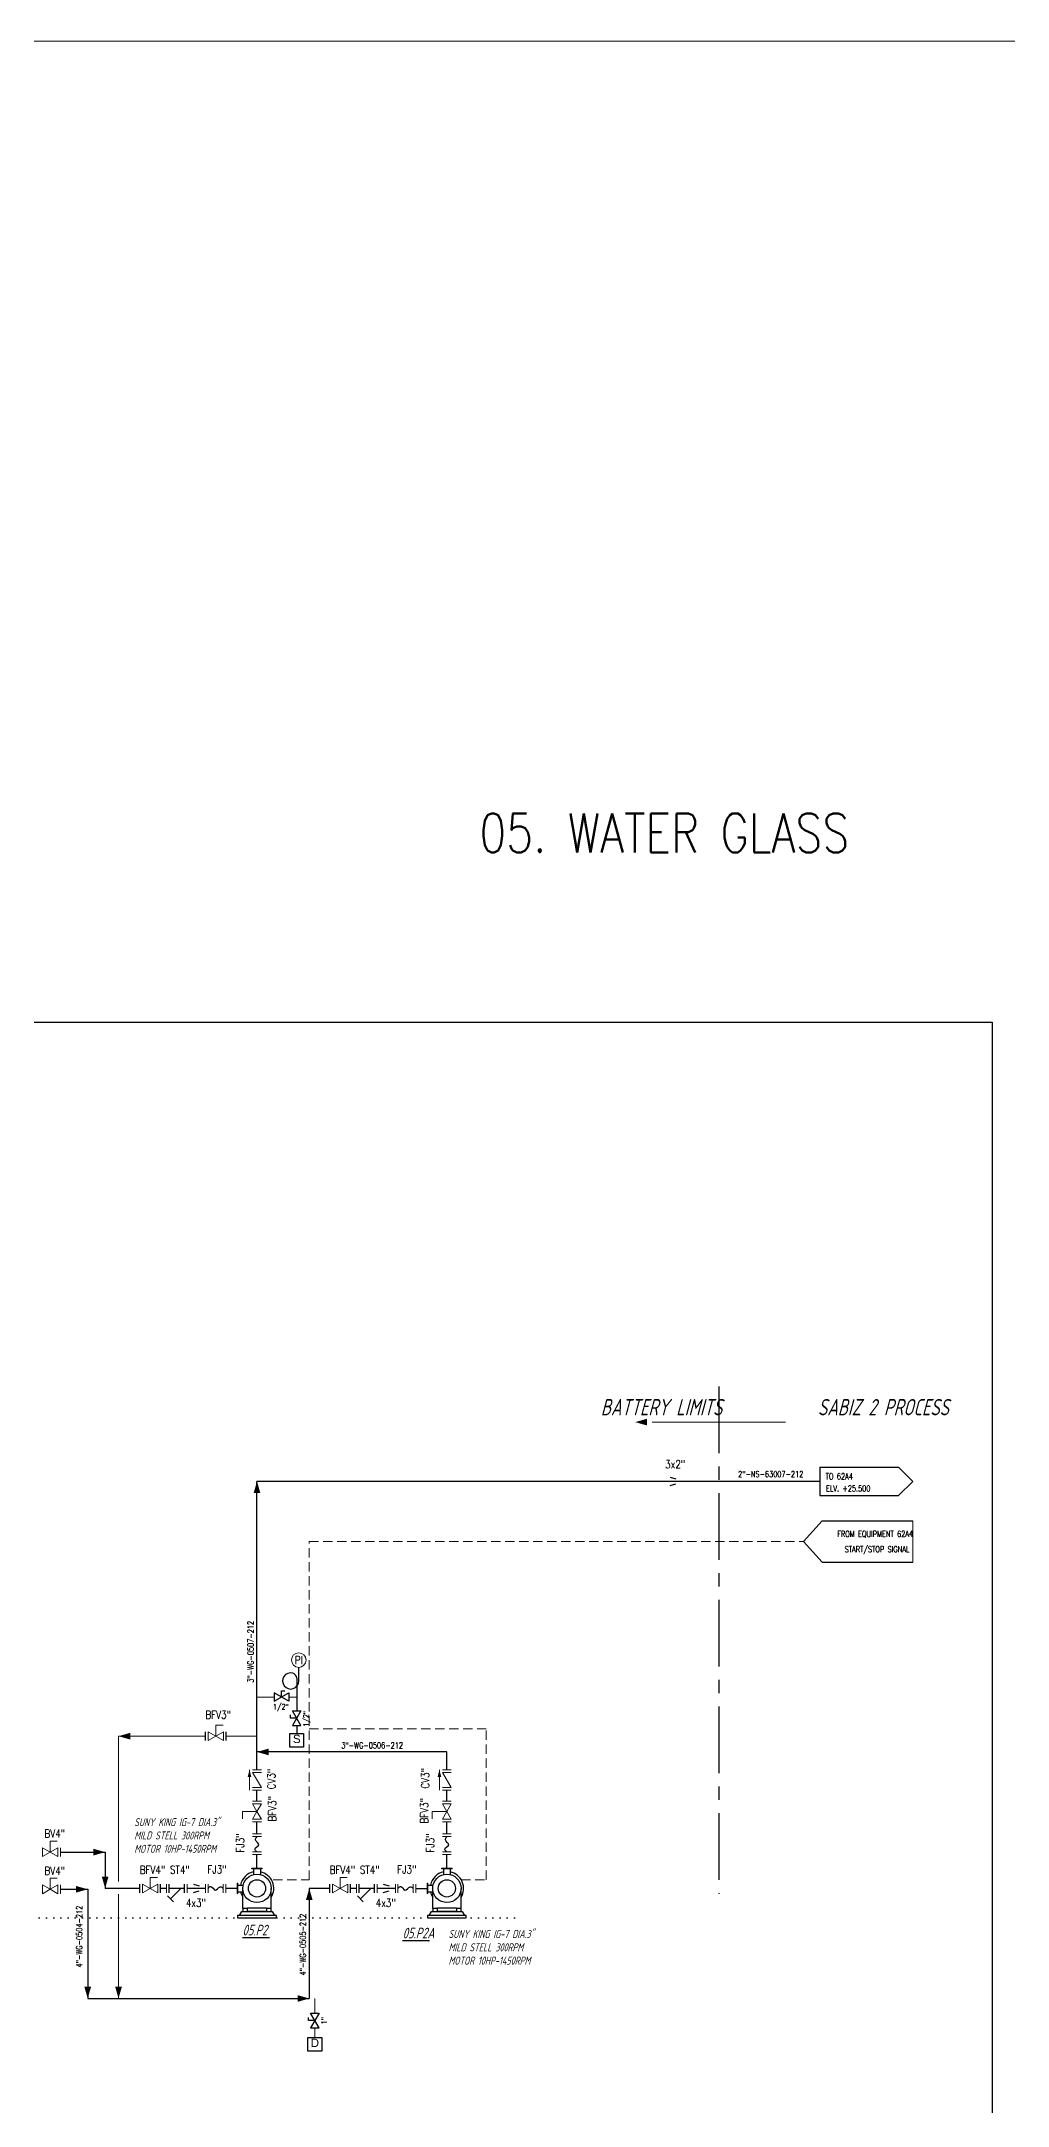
# Model space of a CAD drawing. Extents: x -29512 to 147477, y -5232 to 39709.
# Drawn here: x 140336.7 to 140517.9, y 10678.5 to 11065.4 of the extents above; entities that cross this region are included whole.
import ezdxf
from ezdxf.enums import TextEntityAlignment as Align

# ---------------------------------------------------------------- set-up
doc = ezdxf.new("R2010")
doc.units = 0
for name, pattern in [('CENTER', [2, 1.25, -0.25, 0.25, -0.25]), ('DOTTED', [0.25, 0, -0.25]), ('HIDDEN', [0.375, 0.25, -0.125])]:
    doc.linetypes.add(name, pattern=pattern)
doc.layers.get('0').update_dxf_attribs({"linetype": 'CONTINUOUS'})
doc.layers.get('DEFPOINTS').update_dxf_attribs({"linetype": 'CONTINUOUS'})
for name, color, linetype, lineweight in [('DIMENSI', 20, 'CONTINUOUS', 9), ('FITTING', 7, 'CONTINUOUS', 13), ('TAG', 140, 'CONTINUOUS', 13)]:
    doc.layers.add(name, color=color, linetype=linetype, lineweight=lineweight)
for name, color, linetype in [('DIMENSION', 3, 'CONTINUOUS'), ('HATCH', 4, 'CONTINUOUS'), ('NUVOLA', 6, 'CONTINUOUS'), ('P-707D', 7, 'CONTINUOUS'), ('RED', 1, 'CONTINUOUS'), ('S', 7, 'CONTINUOUS')]:
    doc.layers.add(name, color=color, linetype=linetype)
doc.styles.add('A3', font='arial.ttf', dxfattribs={"height": 0.3})
doc.styles.add('Romans100', font='romans.shx', dxfattribs={"width": 0.8, "height": 200})
doc.styles.add('S', font='ITALIC', dxfattribs={"height": 6})
doc.styles.add('S25', font='SIMPLEX', dxfattribs={"width": 0.8, "height": 0.25})
doc.styles.add('S3', font='SIMPLEX', dxfattribs={"width": 0.9, "height": 0.3})
doc.styles.add('S35S', font='SIMPLEX', dxfattribs={"width": 0.5, "height": 0.35})
doc.styles.add('STYLE4', font='isocp.shx', dxfattribs={"width": 0.8, "oblique": 15, "height": 2})

# ---------------------------------------------------------------- blocks, each defined once
blk = doc.blocks.new('PRESA', base_point=(1.75, 0.1))
for p, q in [((1.5, 0.1), (1.5, 0.6)), ((1.5, 0.6), (2, 0.6)), ((2, 0.1), (1.5, 0.1)), ((2, 0.6), (2, 0.1))]:
    blk.add_line(p, q)
at = {"style": 'S', "width": 1.2}
blk.add_attdef('1', text='', height=0.3, dxfattribs=at).set_placement((1.75, 0.2), align=Align.CENTER)
blk = doc.blocks.new('FRECC2', base_point=(19.5, 44))
at = {"layer": 'RED'}
blk.add_solid([(19.5, 44), (19.85, 44.1), (19.85, 43.9)], dxfattribs=at)
blk = doc.blocks.new('LOSAN', base_point=(47, 38))
for p, q in [((47, 38.7), (50.9, 38.7)), ((47, 37.3), (50.9, 37.3))]:
    blk.add_line(p, q)
at = {"layer": 'S'}
for tag, p, height, style, width in [('3', (47.1, 38.1), 0.35, 'S35S', 0.5), ('4', (47.1, 37.5), 0.35, 'S35S', 0.5), ('1', (47.1, 38.1), 0.3, 'S3', 0.9), ('2', (47.1, 37.5), 0.3, 'S3', 0.9)]:
    blk.add_attdef(tag, p, '', height=height, dxfattribs=dict(at, style=style, width=width))

msp = doc.modelspace()

# ---------------------------------------------------------------- linework, layer by layer
for p, q in [((140482.6592, 10798.1677), (140482.6592, 10792.8711)), ((140497.4141, 10798.1677), (140500.0624, 10795.5194)), ((140500.0624, 10795.5194), (140497.4141, 10792.8711)), ((140381.7229, 10756.2741), (140382.313, 10756.2741)), ((140381.7229, 10755.0938), (140381.7229, 10756.2741)), ((140380.346, 10755.8807), (140380.346, 10754.307)), ((140383.0998, 10754.307), (140380.346, 10755.8807)), ((140380.346, 10754.307), (140383.0998, 10755.8807)), ((140383.0998, 10755.8807), (140383.0998, 10754.307)), ((140383.7709, 10752.5342), (140385.3445, 10752.5342)), ((140385.3445, 10752.5342), (140383.7709, 10749.7804)), ((140385.3445, 10749.7804), (140383.7709, 10752.5342)), ((140383.3775, 10751.1573), (140383.3775, 10751.7474)), ((140384.5577, 10751.1573), (140383.3775, 10751.1573)), ((140383.7709, 10749.7804), (140385.3445, 10749.7804)), ((140386.7835, 10694.481), (140386.7835, 10695.0711)), ((140387.9637, 10694.481), (140386.7835, 10694.481)), ((140387.1769, 10695.8579), (140388.7505, 10695.8579)), ((140388.7505, 10695.8579), (140387.1769, 10693.104)), ((140388.7505, 10693.104), (140387.1769, 10695.8579)), ((140387.1769, 10693.104), (140388.7505, 10693.104))]:
    msp.add_line(p, q)
at = {"color": 7}
for p, q in [((140367.491, 10746.939), (140367.491, 10748.5876)), ((140371.3357, 10746.939), (140371.3357, 10748.5876)), ((140355.1776, 10718.412), (140355.1776, 10720.0606)), ((140359.0223, 10718.412), (140359.0223, 10720.0606)), ((140361.4417, 10716.7346), (140360.3315, 10717.8449)), ((140360.6635, 10718.412), (140360.6635, 10720.0606)), ((140363.5189, 10719.2363), (140360.6635, 10719.2363)), ((140362.8493, 10719.2363), (140360.8866, 10717.2897)), ((140363.5189, 10718.412), (140363.5189, 10720.0606)), ((140390.7821, 10718.412), (140390.7821, 10720.0606)), ((140394.6268, 10718.412), (140394.6268, 10720.0606)), ((140397.0462, 10716.7346), (140395.936, 10717.8449)), ((140396.268, 10718.412), (140396.268, 10720.0606)), ((140399.1234, 10719.2363), (140396.268, 10719.2363)), ((140398.4538, 10719.2363), (140396.4911, 10717.2897)), ((140399.1234, 10718.412), (140399.1234, 10720.0606))]:
    msp.add_line(p, q, dxfattribs=at)
at = {"color": 7, "lineweight": 20}
for p, q in [((140370.7443, 10749.8331), (140369.4133, 10749.8331)), ((140369.4133, 10747.7633), (140369.4133, 10749.8331)), ((140377.1138, 10733.6336), (140374.383, 10733.6336)), ((140374.383, 10732.3027), (140374.383, 10733.6336)), ((140412.7183, 10733.6336), (140409.9875, 10733.6336)), ((140409.9875, 10732.3027), (140409.9875, 10733.6336)), ((140339.6743, 10728.0978), (140338.3434, 10728.0978)), ((140338.3434, 10726.028), (140338.3434, 10728.0978)), ((140339.6743, 10721.1388), (140338.3434, 10721.1388)), ((140338.3434, 10719.069), (140338.3434, 10721.1388)), ((140358.4309, 10721.3062), (140357.1, 10721.3062)), ((140357.1, 10719.2363), (140357.1, 10721.3062)), ((140394.0354, 10721.3062), (140392.7045, 10721.3062)), ((140392.7045, 10719.2363), (140392.7045, 10721.3062))]:
    msp.add_line(p, q, dxfattribs=at)
msp.add_circle((140384.9396, 10762.0183), 1.3668, dxfattribs=at)
for points in [[(140377.1138, 10726.0833), (140376.7343, 10726.6134), (140377.4665, 10727.3886), (140376.8256, 10728.3686), (140377.1138, 10728.9388)], [(140412.7183, 10726.0833), (140412.3388, 10726.6134), (140413.071, 10727.3886), (140412.4301, 10728.3686), (140412.7183, 10728.9388)], [(140367.9475, 10719.2363), (140368.4776, 10719.6159), (140369.2528, 10718.8836), (140370.2328, 10719.5245), (140370.803, 10719.2363)], [(140403.552, 10719.2363), (140404.0821, 10719.6159), (140404.8573, 10718.8836), (140405.8373, 10719.5245), (140406.4075, 10719.2363)]]:
    msp.add_spline(points, degree=3)
at = {"layer": 'DIMENSI', "color": 0, "linetype": 'ByBlock', "lineweight": 9}
for points in [[(140376.1481, 10723.0274), (140378.0795, 10723.0274)], [(140376.1481, 10722.8809), (140378.0795, 10722.8809)], [(140411.7526, 10723.0274), (140413.684, 10723.0274)], [(140411.7526, 10722.8809), (140413.684, 10722.8809)], [(140373.3995, 10718.2706), (140373.3995, 10720.202)], [(140373.546, 10718.2706), (140373.546, 10720.202)], [(140409.004, 10718.2706), (140409.004, 10720.202)], [(140409.1505, 10718.2706), (140409.1505, 10720.202)]]:
    msp.add_lwpolyline(points, close=True, dxfattribs=at)
at = {"layer": 'DIMENSION', "color": 0, "linetype": 'ByBlock', "ltscale": 0.5}
for p, q in [((140483.0789, 10788.1077), (140479.5894, 10784.245)), ((140483.0789, 10788.1077), (140500.0624, 10788.1077)), ((140479.5894, 10784.245), (140483.0789, 10780.3823)), ((140483.0789, 10780.3823), (140500.0624, 10780.3823)), ((140384.5577, 10755.0938), (140384.5577, 10752.5342)), ((140384.5577, 10749.7804), (140384.5577, 10748.2588)), ((140378.0795, 10722.8809), (140378.0795, 10723.0274)), ((140413.684, 10722.8809), (140413.684, 10723.0274))]:
    msp.add_line(p, q, dxfattribs=at)
at = {"layer": 'DIMENSION', "color": 4, "linetype": 'HIDDEN', "lineweight": 13, "ltscale": 7}
for p, q in [((140386.9026, 10720.8596), (140386.9026, 10784.245)), ((140386.9026, 10784.245), (140479.5894, 10784.245)), ((140386.9026, 10749.1662), (140420.0779, 10749.1662)), ((140420.0779, 10720.8596), (140420.0779, 10749.1662)), ((140380.1512, 10720.8596), (140386.9026, 10720.8596)), ((140415.405, 10720.8596), (140420.0779, 10720.8596))]:
    msp.add_line(p, q, dxfattribs=at)
at = {"layer": 'DIMENSION', "color": 0, "linetype": 'ByBlock', "lineweight": 15, "ltscale": 0.5}
for p, q in [((140377.1138, 10755.0938), (140380.346, 10755.0938)), ((140383.0998, 10755.0938), (140384.5577, 10755.0938)), ((140387.9637, 10698.6019), (140387.9637, 10695.8579)), ((140387.9637, 10693.104), (140387.9637, 10691.2891))]:
    msp.add_line(p, q, dxfattribs=at)
at = {"layer": 'DIMENSION', "color": 1}
for p, q in [((140374.3908, 10710.0276), (140379.45, 10710.0276)), ((140404.4173, 10709.469), (140409.4764, 10709.469))]:
    msp.add_line(p, q, dxfattribs=at)
at = {"layer": 'DIMENSION', "color": 6, "linetype": 'ByBlock', "ltscale": 0.5}
msp.add_lwpolyline([(140514.9515, 10616.5954), (140113.1843, 10616.5954), (140113.1843, 10881.5678), (140514.9515, 10881.5678)], close=True, dxfattribs=at)
at = {"layer": 'DIMENSION', "color": 0, "linetype": 'ByBlock', "ltscale": 0.5}
for points in [[(140376.4784, 10722.3143, 0.29941233), (140374.0358, 10719.8717)], [(140379.779, 10717.5705, 0.52247313), (140377.7492, 10722.3143)], [(140412.0829, 10722.3143, 0.29941233), (140409.6403, 10719.8717)], [(140415.3834, 10717.5705, 0.52247313), (140413.3537, 10722.3143)], [(140374.0358, 10718.6009, 0.08899884), (140374.4486, 10717.5705)], [(140409.6403, 10718.6009, 0.08899884), (140410.0531, 10717.5705)]]:
    msp.add_lwpolyline(points, format="xyb", dxfattribs=at)
for points in [[(140376.1481, 10722.8809), (140376.1481, 10723.0274)], [(140376.4784, 10722.8809), (140376.4784, 10721.8246)], [(140377.7492, 10722.8809), (140377.7492, 10721.8246)], [(140411.7526, 10722.8809), (140411.7526, 10723.0274)], [(140412.0829, 10722.8809), (140412.0829, 10721.8246)], [(140413.3537, 10722.8809), (140413.3537, 10721.8246)], [(140373.3995, 10720.202), (140373.546, 10720.202)], [(140373.546, 10718.2706), (140373.3995, 10718.2706)], [(140373.546, 10719.8717), (140374.5255, 10719.8717)], [(140373.546, 10718.6009), (140374.5255, 10718.6009)], [(140374.4486, 10715.4416), (140374.4486, 10719.2363)], [(140379.779, 10715.4416), (140379.779, 10719.2363)], [(140409.004, 10720.202), (140409.1505, 10720.202)], [(140409.1505, 10718.2706), (140409.004, 10718.2706)], [(140409.1505, 10719.8717), (140410.13, 10719.8717)], [(140409.1505, 10718.6009), (140410.13, 10718.6009)], [(140410.0531, 10715.4416), (140410.0531, 10719.2363)], [(140415.3834, 10715.4416), (140415.3834, 10719.2363)], [(140373.8198, 10714.1315), (140374.2428, 10714.9317), (140379.9848, 10714.9317), (140380.4078, 10714.1315)], [(140375.3388, 10715.4416), (140374.4486, 10715.4416), (140374.4486, 10714.9317), (140379.779, 10714.9317), (140379.779, 10715.4416), (140378.8888, 10715.4416)], [(140409.4243, 10714.1315), (140409.8473, 10714.9317), (140415.5893, 10714.9317), (140416.0123, 10714.1315)], [(140410.9433, 10715.4416), (140410.0531, 10715.4416), (140410.0531, 10714.9317), (140415.3834, 10714.9317), (140415.3834, 10715.4416), (140414.4933, 10715.4416)]]:
    msp.add_lwpolyline(points, dxfattribs=at)
for points in [[(140373.4781, 10713.7114), (140380.7495, 10713.7114), (140380.7495, 10714.1315), (140373.4781, 10714.1315)], [(140375.3388, 10715.5646), (140378.8888, 10715.5646), (140378.8888, 10714.9317), (140375.3388, 10714.9317)], [(140409.0826, 10713.7114), (140416.354, 10713.7114), (140416.354, 10714.1315), (140409.0826, 10714.1315)], [(140410.9433, 10715.5646), (140414.4933, 10715.5646), (140414.4933, 10714.9317), (140410.9433, 10714.9317)]]:
    msp.add_lwpolyline(points, close=True, dxfattribs=at)
for centre, radius in [((140377.1138, 10719.2363), 2.6652), ((140412.7183, 10719.2363), 2.6652), ((140377.1138, 10719.2363), 1.613), ((140412.7183, 10719.2363), 1.613)]:
    msp.add_circle(centre, radius, dxfattribs=at)
at = {"layer": 'FITTING', "color": 3, "linetype": 'CENTER', "lineweight": 30, "ltscale": 10}
msp.add_line((140463.6887, 10813.3204), (140463.6887, 10718.2398), dxfattribs=at)
at = {"layer": 'FITTING', "color": 6, "linetype": 'CENTER', "ltscale": 10}
msp.add_line((140463.6887, 10806.6241), (140450.2252, 10806.6241), dxfattribs=at)
at = {"layer": 'FITTING', "color": 3, "linetype": 'CENTER', "ltscale": 10}
msp.add_line((140463.6887, 10806.6241), (140477.1521, 10806.6241), dxfattribs=at)
at = {"layer": 'FITTING', "linetype": 'ByBlock', "ltscale": 0.5}
for p, q in [((140500.0624, 10780.3823), (140500.0624, 10788.1077)), ((140351.1535, 10747.7633), (140351.1535, 10720.525)), ((140367.491, 10747.7633), (140351.1535, 10747.7633)), ((140377.1138, 10747.7633), (140371.3357, 10747.7633)), ((140351.1535, 10718.1774), (140351.1535, 10698.6019))]:
    msp.add_line(p, q, dxfattribs=at)
at = {"layer": 'FITTING', "lineweight": 20}
for p, q in [((140375.7143, 10741.4793), (140375.7143, 10737.6349)), ((140377.9381, 10741.4797), (140376.2895, 10741.4797)), ((140411.3188, 10741.4793), (140411.3188, 10737.6349)), ((140413.5426, 10741.4797), (140411.894, 10741.4797)), ((140377.9381, 10737.6349), (140376.2895, 10737.6349)), ((140377.9381, 10737.6349), (140376.2895, 10737.6349)), ((140413.5426, 10737.6349), (140411.894, 10737.6349)), ((140413.5426, 10737.6349), (140411.894, 10737.6349)), ((140376.2895, 10735.5559), (140377.9381, 10735.5559)), ((140411.894, 10735.5559), (140413.5426, 10735.5559)), ((140376.2895, 10731.7112), (140377.9381, 10731.7112)), ((140411.894, 10731.7112), (140413.5426, 10731.7112)), ((140340.2657, 10725.2037), (140340.2657, 10726.8523)), ((140340.2657, 10718.2447), (140340.2657, 10719.8933)), ((140360.1689, 10718.412), (140360.1689, 10720.0606)), ((140364.0136, 10718.412), (140364.0136, 10720.0606)), ((140395.7734, 10718.412), (140395.7734, 10720.0606)), ((140399.6181, 10718.412), (140399.6181, 10720.0606))]:
    msp.add_line(p, q, dxfattribs=at)
at = {"layer": 'FITTING'}
for p, q in [((140376.2895, 10729.4334), (140377.9381, 10729.4334)), ((140376.2895, 10728.9388), (140377.9381, 10728.9388)), ((140411.894, 10729.4334), (140413.5426, 10729.4334)), ((140411.894, 10728.9388), (140413.5426, 10728.9388)), ((140376.2895, 10726.0833), (140377.9381, 10726.0833)), ((140376.2895, 10725.5887), (140377.9381, 10725.5887)), ((140411.894, 10726.0833), (140413.5426, 10726.0833)), ((140411.894, 10725.5887), (140413.5426, 10725.5887)), ((140367.4529, 10720.0606), (140367.4529, 10718.412)), ((140367.9475, 10720.0606), (140367.9475, 10718.412)), ((140370.803, 10720.0606), (140370.803, 10718.412)), ((140371.2976, 10720.0606), (140371.2976, 10718.412)), ((140403.0574, 10720.0606), (140403.0574, 10718.412)), ((140403.552, 10720.0606), (140403.552, 10718.412)), ((140406.4075, 10720.0606), (140406.4075, 10718.412)), ((140406.9021, 10720.0606), (140406.9021, 10718.412))]:
    msp.add_line(p, q, dxfattribs=at)
at = {"layer": 'FITTING', "linetype": 'ByBlock', "ltscale": 0.5}
msp.add_lwpolyline([(138197.527, 11065.4116), (142765.3225, 11065.4116), (142765.3225, 9833.6398), (138197.527, 9833.6398)], close=True, dxfattribs=at)
at = {"layer": 'FITTING', "lineweight": 20}
for points in [[(140369.4133, 10747.7633), (140367.9856, 10746.939), (140367.9856, 10748.5876)], [(140369.4133, 10747.7633), (140370.8411, 10746.939), (140370.8411, 10748.5876)], [(140377.1138, 10733.6336), (140376.2895, 10735.0613), (140377.9381, 10735.0613)], [(140377.1138, 10733.6336), (140376.2895, 10732.2058), (140377.9381, 10732.2058)], [(140412.7183, 10733.6336), (140411.894, 10735.0613), (140413.5426, 10735.0613)], [(140412.7183, 10733.6336), (140411.894, 10732.2058), (140413.5426, 10732.2058)], [(140338.3434, 10726.028), (140336.9157, 10725.2037), (140336.9157, 10726.8523)], [(140338.3434, 10726.028), (140339.7711, 10725.2037), (140339.7711, 10726.8523)], [(140338.3434, 10719.069), (140336.9157, 10718.2447), (140336.9157, 10719.8933)], [(140338.3434, 10719.069), (140339.7711, 10718.2447), (140339.7711, 10719.8933)], [(140357.1, 10719.2363), (140355.6723, 10718.412), (140355.6723, 10720.0606)], [(140357.1, 10719.2363), (140358.5277, 10718.412), (140358.5277, 10720.0606)], [(140392.7045, 10719.2363), (140391.2767, 10718.412), (140391.2767, 10720.0606)], [(140392.7045, 10719.2363), (140394.1322, 10718.412), (140394.1322, 10720.0606)]]:
    msp.add_lwpolyline(points, close=True, dxfattribs=at)
for points in [[(140376.2895, 10740.985), (140377.9381, 10740.985), (140376.2895, 10740.985), (140377.9381, 10738.1296), (140376.2895, 10738.1296)], [(140411.894, 10740.985), (140413.5426, 10740.985), (140411.894, 10740.985), (140413.5426, 10738.1296), (140411.894, 10738.1296)]]:
    msp.add_lwpolyline(points, dxfattribs=at)
for points in [[(140376.0515, 10740.1332), (140375.7143, 10741.4793), (140375.378, 10740.133)], [(140411.656, 10740.1332), (140411.3188, 10741.4793), (140410.9825, 10740.133)]]:
    msp.add_solid(points, dxfattribs=at)
at = {"layer": 'HATCH', "color": 7}
for p, q in [((140384.9396, 10758.1183), (140384.9396, 10760.6514)), ((140384.5577, 10758.6147), (140384.5577, 10755.0938))]:
    msp.add_line(p, q, dxfattribs=at)
at = {"layer": 'HATCH', "color": 7, "linetype": 'DOTTED', "ltscale": 5}
msp.add_line((140425.4004, 10713.7114), (140267.4683, 10713.7114), dxfattribs=at)
at = {"layer": 'HATCH', "color": 7}
for centre, radius, start, end in [((140383.4261, 10758.1183), 1.5135, 75.15061, 360), ((140383.5577, 10758.6147), 1, 360, 75.15061)]:
    msp.add_arc(centre, radius, start, end, dxfattribs=at)
at = {"layer": 'NUVOLA', "color": 13}
msp.add_solid([(140377.1138, 10795.5194), (140377.4285, 10794.4179), (140376.7991, 10794.4179)], dxfattribs=at)
at = {"layer": 'P-707D', "color": 1, "lineweight": 25}
for p, q in [((140377.1138, 10741.4865), (140377.1138, 10795.5194)), ((140482.6592, 10795.5194), (140377.1138, 10795.5194)), ((140412.7183, 10744.8123), (140377.1138, 10744.8123)), ((140412.7183, 10741.4865), (140412.7183, 10744.8123)), ((140377.1138, 10735.5559), (140377.1138, 10737.6349)), ((140412.7183, 10735.5559), (140412.7183, 10737.6349)), ((140377.1138, 10729.4334), (140377.1138, 10731.7112)), ((140412.7183, 10729.4334), (140412.7183, 10731.7112)), ((140340.2657, 10726.028), (140348.6445, 10726.028)), ((140348.6445, 10726.028), (140348.6445, 10719.2363)), ((140377.1138, 10723.0274), (140377.1138, 10725.5887)), ((140412.7183, 10723.0274), (140412.7183, 10725.5887)), ((140340.2657, 10719.069), (140345.375, 10719.069)), ((140345.375, 10719.069), (140345.375, 10698.6019)), ((140355.1776, 10719.2363), (140348.6445, 10719.2363)), ((140360.1689, 10719.2363), (140359.0223, 10719.2363)), ((140367.4529, 10719.2363), (140364.0136, 10719.2363)), ((140373.3995, 10719.2363), (140371.2976, 10719.2363)), ((140386.9165, 10719.2363), (140386.9165, 10698.6019)), ((140390.7821, 10719.2363), (140386.9165, 10719.2363)), ((140395.7734, 10719.2363), (140394.6268, 10719.2363)), ((140395.7734, 10719.2363), (140394.6268, 10719.2363)), ((140403.0574, 10719.2363), (140399.6181, 10719.2363)), ((140406.9021, 10719.2363), (140409.004, 10719.2363)), ((140345.375, 10698.6019), (140386.9165, 10698.6019))]:
    msp.add_line(p, q, dxfattribs=at)
at = {"layer": 'RED', "color": 6}
msp.add_solid([(140448.0222, 10806.6241), (140450.2252, 10807.2536), (140450.2252, 10805.9947)], dxfattribs=at)
at = {"layer": 'S'}
for p, q in [((140454.5722, 10796.3062), (140455.6738, 10795.9915)), ((140454.5722, 10794.7326), (140455.6738, 10795.0473)), ((140365.1962, 10720.0231), (140366.2978, 10719.7084)), ((140365.1962, 10718.4495), (140366.2978, 10718.7642)), ((140400.8007, 10720.0231), (140401.9023, 10719.7084)), ((140400.8007, 10718.4495), (140401.9023, 10718.7642))]:
    msp.add_line(p, q, dxfattribs=at)

# ---------------------------------------------------------------- block references
at = {"xscale": 6.294459770608228, "yscale": 6.294459770608228, "zscale": 6.294459770611648}
for p, rotation in [((140377.1138, 10795.5194), 270), ((140348.6445, 10726.028), 180), ((140348.6445, 10719.2363), 89.99999999999997), ((140345.375, 10719.069), 180), ((140386.9165, 10719.2363), 270), ((140345.375, 10698.6019), 89.99999999999997), ((140386.9165, 10698.6019), 180)]:
    msp.add_blockref('FRECC2', p, dxfattribs=dict(at, rotation=rotation))
ref = msp.add_blockref('LOSAN', (140482.6592, 10795.5194), dxfattribs=dict(xscale=3.783312564781909, yscale=3.783312564752279, zscale=3.783312564752145))
ref.add_attrib('1', 'TO 62A4', (140483.7274, 10795.8977), dxfattribs={"layer": 'S', "height": 1.13499, "style": 'S3', "width": 0.8})
ref.add_attrib('2', 'ELV. +25.500', (140483.8033, 10793.6278), dxfattribs={"layer": 'S', "height": 1.134994, "style": 'S3', "width": 0.75})
ref = msp.add_blockref('PRESA', (140384.5577, 10745.6774), dxfattribs=dict(xscale=5.162921724282863, yscale=5.162921724311057, zscale=5.162921724311135))
ref.add_attrib('1', 'S', dxfattribs={"height": 1.5489, "style": 'A3'}).set_placement((140384.5701, 10746.4828), align=Align.CENTER)
msp.add_blockref('FRECC2', (140377.1138, 10744.8123), dxfattribs=at)
at = {"lineweight": 15}
ref = msp.add_blockref('PRESA', (140387.9637, 10688.7076), dxfattribs=dict(at, xscale=5.162921723793261, yscale=5.162921723822365, zscale=5.162921723825171))
ref.add_attrib('1', 'D', dxfattribs={"height": 1.5489, "style": 'A3'}).set_placement((140387.9761, 10689.5131), align=Align.CENTER)
at = {"layer": 'FITTING', "linetype": 'ByBlock', "ltscale": 0.5, "yscale": 6.294459770608228, "zscale": 6.294459770611648}
for p, xscale, rotation in [((140351.1535, 10747.7633), -6.294459770608228, 180), ((140351.1535, 10698.6019), 6.294459770608228, 89.99999999999997)]:
    msp.add_blockref('FRECC2', p, dxfattribs=dict(at, xscale=xscale, rotation=rotation))

# ---------------------------------------------------------------- texts
at = {"layer": 'DEFPOINTS', "color": 2, "insert": (140453.484, 10917.0458), "char_height": 7.323919, "width": 141.14178, "attachment_point": 5, "style": 'Romans100'}
msp.add_mtext('{\\A1;05. WATER GLASS}', dxfattribs=at)
at = {"layer": 'DIMENSION', "color": 6, "char_height": 3.068549, "attachment_point": 1, "style": 'STYLE4'}
for s, insert in [('BATTERY LIMITS', (140441.5699, 10810.9596)), ('\\C3;SABIZ 2 PROCESS}', (140482.2729, 10810.9596))]:
    msp.add_mtext(s, dxfattribs=dict(at, insert=insert))
at = {"layer": 'DIMENSION', "color": 2, "char_height": 1.5, "attachment_point": 1, "style": 'STYLE4'}
for insert in [(140354.1027, 10732.404), (140413.0324, 10711.444)]:
    msp.add_mtext('SUNY KING IG-7 DIA.3"\\PMILD STELL 300RPM\\PMOTOR 10HP-1450RPM', dxfattribs=dict(at, insert=insert))
at = {"layer": 'DIMENSION', "color": 1, "char_height": 2, "attachment_point": 1, "style": 'STYLE4'}
for s, insert in [('05.P2}', (140374.4028, 10712.4205)), ('05.P2A}', (140404.4293, 10711.8619))]:
    msp.add_mtext(s, dxfattribs=dict(at, insert=insert))
at = {"layer": 'S', "lineweight": 15, "style": 'S25', "width": 0.8}
msp.add_text('2"-NS-63007-212', height=1.1291, dxfattribs=at).set_placement((140479.5484, 10796.3158), align=Align.RIGHT)
at = {"layer": 'S', "style": 'S25', "width": 0.8}
for s, height, p in [('FROM EQUIPMENT 62A4', 1.1291, (140500.1415, 10785.0977)), ('START/STOP SIGNAL', 1.129135, (140499.4416, 10782.2394)), ('1/2"', 1, (140383.069, 10752.7954))]:
    msp.add_text(s, height=height, dxfattribs=at).set_placement(p, align=Align.RIGHT)
at = {"layer": 'S', "color": 2, "lineweight": 15, "style": 'S25', "width": 0.8}
for s, height, p in [('3"-WG-0507-212', 1.1291, (140376.4892, 10769.3696)), ('4"-WG-0504-212', 1.129135, (140344.349, 10715.9901)), ('4"-WG-0505-212', 1.129135, (140386.2759, 10714.4922))]:
    msp.add_text(s, height=height, rotation=90, dxfattribs=at).set_placement(p, align=Align.RIGHT)
at = {"layer": 'S', "style": 'S25', "width": 0.8}
for s, p in [('1/2"', (140386.8134, 10752.498)), ('1"', (140390.2194, 10695.1382))]:
    msp.add_text(s, height=1, rotation=90, dxfattribs=at).set_placement(p, align=Align.RIGHT)
at = {"layer": 'S', "color": 2, "style": 'S25', "width": 0.8}
msp.add_text('3"-WG-0506-212', height=1.1291, dxfattribs=at).set_placement((140404.4974, 10745.4801), align=Align.RIGHT)
at = {"layer": 'TAG', "color": 6, "lineweight": 20, "style": 'Romans100', "width": 0.8}
for s, p in [('3x2"', (140457.4034, 10797.9802)), ('4x3"', (140367.5297, 10715.7851)), ('4x3"', (140403.1342, 10715.7851))]:
    msp.add_text(s, height=1.5, dxfattribs=at).set_placement(p, align=Align.RIGHT)
at = {"layer": 'TAG', "color": 6, "lineweight": 20, "char_height": 1.5, "attachment_point": 5, "style": 'Romans100'}
for s, insert, width in [('{PI}', (140384.9571, 10762.0194), 14.605895), ('{BFV3"}', (140369.8436, 10751.7883), 14.605895), ('{BV4"}', (140339.2016, 10729.5075), 14.605895), ('{BV4"}', (140339.2016, 10722.5485), 14.605895), ('{BFV4"}', (140357.5302, 10722.7158), 14.605895), ('{ST4"}', (140362.6515, 10722.7211), 14.605895), ('{FJ3"}', (140369.6034, 10722.7957), 7.302947), ('{BFV4"}', (140393.1347, 10722.7158), 14.605895), ('{ST4"}', (140398.256, 10722.7211), 14.605895), ('{FJ3"}', (140405.2078, 10722.7957), 7.302947)]:
    msp.add_mtext(s, dxfattribs=dict(at, insert=insert, width=width))
at = {"layer": 'TAG', "color": 6, "lineweight": 20, "char_height": 1.5, "attachment_point": 5, "rotation": 90, "style": 'Romans100'}
for s, insert, width in [('{CV3"}', (140379.8102, 10739.7258), 14.605895), ('{CV3"}', (140408.6631, 10739.8662), 14.605895), ('{BFV3"}', (140379.9853, 10734.1545), 14.605895), ('{BFV3"}', (140408.487, 10733.7842), 14.605895), ('{FJ3"}', (140373.987, 10727.7392), 7.302947), ('{FJ3"}', (140409.5915, 10727.7392), 7.302947)]:
    msp.add_mtext(s, dxfattribs=dict(at, insert=insert, width=width))

doc.saveas('drawing.dxf')
